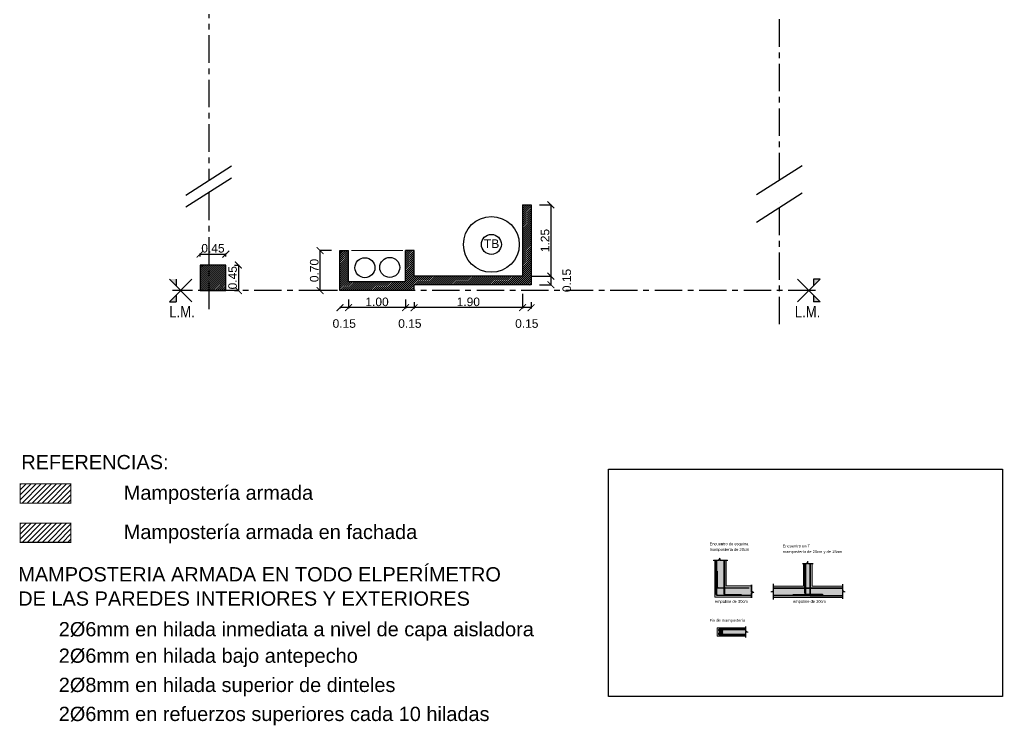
# Model space of a CAD drawing. Header units: millimetres. Extents: x 167 to 343, y -139 to 78.
# Drawn here: x 283.59 to 300.82, y -66.49 to -54.12 of the extents above; entities that cross this region are included whole.
import ezdxf

# ---------------------------------------------------------------- set-up
doc = ezdxf.new("R2010")
doc.units = ezdxf.units.MM
doc.header["$LTSCALE"] = 0.1
doc.header["$MEASUREMENT"] = 0
doc.header["$PDMODE"] = 3
doc.header["$PDSIZE"] = 0.1
doc.linetypes.add('ACAD_ISO04W100', pattern=[30, 24, -3, 0, -3])
doc.layers.get('DEFPOINTS').update_dxf_attribs({"color": 1})
for name, color, linetype in [('11.Ejes', 6, 'ACAD_ISO04W100'), ('armadura', 10, 'Continuous'), ('Cotas', 1, 'Continuous'), ('ELMER', 2, 'Continuous'), ('ESTRUCTURAS', 3, 'Continuous'), ('MURO', 4, 'Continuous'), ('Muros', 7, 'Continuous'), ('muros-pta', 4, 'Continuous'), ('P0-MUROS', 4, 'Continuous'), ('Textos', 2, 'Continuous')]:
    doc.layers.add(name, color=color, linetype=linetype)
for name, color, linetype, lineweight in [('17.Sombras', 8, 'Continuous', 5), ('CONT_MURO', 3, 'Continuous', 0), ('SOMBRA', 1, 'Continuous', 0)]:
    doc.layers.add(name, color=color, linetype=linetype, lineweight=lineweight)
doc.styles.add('Arial20', font='arial.ttf', dxfattribs={"height": 0.2})
doc.styles.add('Arial30', font='arial.ttf', dxfattribs={"width": 0.8, "height": 0.3})
doc.styles.add('Diego', font='arial.ttf')
doc.styles.get("Standard").update_dxf_attribs({"font": 'arial.ttf'})
doc.dimstyles.new('COTA-1-100', dxfattribs={"dimtxt": 0.2, "dimasz": 0.12, "dimexe": 0.012, "dimexo": 0.15, "dimgap": 0.025, "dimtad": 1, "dimzin": 0, "dimdsep": 46, "dimtxsty": 'Arial20', "dimblk1": 'ARCHTICK', "dimblk2": 'ARCHTICK', "dimsah": 1, "dimcen": 0.09, "dimclrd": 256, "dimclre": 256, "dimclrt": 256, "dimazin": 0, "dimtfac": 1, "dimtofl": 0, "dimtmove": 2, "dimatfit": 3, "dimldrblk": 'ARCHTICK', "dimfxl": 1, "dimtolj": 1, "dimtzin": 0, "dimarcsym": 0})

# ---------------------------------------------------------------- blocks, each defined once
blk = doc.blocks.new('_ARCHTICK')
at = {"color": 0, "linetype": 'ByBlock', "const_width": 0.15}
blk.add_lwpolyline([(-0.5, -0.5), (0.5, 0.5)], dxfattribs=at)
blk = doc.blocks.new('*D195')
at = {"layer": 'Cotas', "lineweight": -2, "transparency": 16777216}
for p, q in [((292.705, -57.367), (292.914, -57.367)), ((292.902, -57.367), (292.902, -58.617)), ((292.555, -58.617), (292.914, -58.617))]:
    blk.add_line(p, q, dxfattribs=at)
at = {"layer": 'DEFPOINTS', "color": 0, "transparency": 16777216}
for p in [(292.555, -57.367), (292.405, -58.617), (292.902, -58.617)]:
    blk.add_point(p, dxfattribs=at)
at = {"layer": 'Cotas', "lineweight": -2, "transparency": 16777216, "xscale": 0.12, "yscale": 0.12, "zscale": 0.12}
for p, rotation in [((292.902, -57.367), 90), ((292.902, -58.617), 270)]:
    blk.add_blockref('_ARCHTICK', p, dxfattribs=dict(at, rotation=rotation))
at = {"layer": 'Cotas', "color": 2, "transparency": 16777216, "insert": (292.8, -57.992), "char_height": 0.15, "attachment_point": 5, "rotation": 90}
blk.add_mtext('\\A1;1.25', dxfattribs=at)
blk = doc.blocks.new('*D196')
at = {"layer": 'Cotas', "lineweight": -2, "transparency": 16777216}
for p, q in [((292.705, -58.617), (292.914, -58.617)), ((292.902, -58.617), (292.902, -58.767)), ((292.705, -58.767), (292.914, -58.767))]:
    blk.add_line(p, q, dxfattribs=at)
at = {"layer": 'DEFPOINTS', "color": 0, "transparency": 16777216}
for p in [(292.555, -58.617), (292.555, -58.767), (292.902, -58.767)]:
    blk.add_point(p, dxfattribs=at)
at = {"layer": 'Cotas', "lineweight": -2, "transparency": 16777216, "xscale": 0.12, "yscale": 0.12, "zscale": 0.12}
for p, rotation in [((292.902, -58.617), 90), ((292.902, -58.767), 270)]:
    blk.add_blockref('_ARCHTICK', p, dxfattribs=dict(at, rotation=rotation))
at = {"layer": 'Cotas', "color": 2, "transparency": 16777216, "insert": (293.181, -58.692), "char_height": 0.15, "attachment_point": 5, "rotation": 90}
blk.add_mtext('\\A1;0.15', dxfattribs=at)
blk = doc.blocks.new('*D197')
at = {"layer": 'Cotas', "lineweight": -2, "transparency": 16777216}
for p, q in [((292.405, -58.924), (292.405, -59.18)), ((292.555, -59.074), (292.555, -59.18)), ((292.555, -59.168), (292.405, -59.168))]:
    blk.add_line(p, q, dxfattribs=at)
at = {"layer": 'DEFPOINTS', "color": 0, "transparency": 16777216}
for p in [(292.405, -58.774), (292.555, -58.924), (292.405, -59.168)]:
    blk.add_point(p, dxfattribs=at)
at = {"layer": 'Cotas', "lineweight": -2, "transparency": 16777216, "xscale": 0.12, "yscale": 0.12, "zscale": 0.12, "rotation": 180}
blk.add_blockref('_ARCHTICK', (292.405, -59.168), dxfattribs=at)
at = {"layer": 'Cotas', "lineweight": -2, "transparency": 16777216, "xscale": 0.12, "yscale": 0.12, "zscale": 0.12}
blk.add_blockref('_ARCHTICK', (292.555, -59.168), dxfattribs=at)
at = {"layer": 'Cotas', "color": 2, "transparency": 16777216, "insert": (292.48, -59.447), "char_height": 0.15, "attachment_point": 5}
blk.add_mtext('\\A1;0.15', dxfattribs=at)
blk = doc.blocks.new('*D198')
at = {"layer": 'Cotas', "lineweight": -2, "transparency": 16777216}
for p, q in [((290.505, -59.074), (290.505, -59.18)), ((292.405, -59.074), (292.405, -59.18)), ((292.405, -59.168), (290.505, -59.168))]:
    blk.add_line(p, q, dxfattribs=at)
at = {"layer": 'DEFPOINTS', "color": 0, "transparency": 16777216}
for p in [(290.505, -58.924), (292.405, -58.924), (290.505, -59.168)]:
    blk.add_point(p, dxfattribs=at)
at = {"layer": 'Cotas', "lineweight": -2, "transparency": 16777216, "xscale": 0.12, "yscale": 0.12, "zscale": 0.12, "rotation": 180}
blk.add_blockref('_ARCHTICK', (290.505, -59.168), dxfattribs=at)
at = {"layer": 'Cotas', "lineweight": -2, "transparency": 16777216, "xscale": 0.12, "yscale": 0.12, "zscale": 0.12}
blk.add_blockref('_ARCHTICK', (292.405, -59.168), dxfattribs=at)
at = {"layer": 'Cotas', "color": 2, "transparency": 16777216, "insert": (291.455, -59.067), "char_height": 0.15, "attachment_point": 5}
blk.add_mtext('\\A1;1.90', dxfattribs=at)
blk = doc.blocks.new('*D199')
at = {"layer": 'Cotas', "lineweight": -2, "transparency": 16777216}
for p, q in [((290.355, -59.024), (290.355, -59.18)), ((290.505, -59.168), (290.355, -59.168)), ((290.505, -59.174), (290.505, -59.18))]:
    blk.add_line(p, q, dxfattribs=at)
at = {"layer": 'DEFPOINTS', "color": 0, "transparency": 16777216}
for p in [(290.355, -58.874), (290.505, -59.024), (290.355, -59.168)]:
    blk.add_point(p, dxfattribs=at)
at = {"layer": 'Cotas', "lineweight": -2, "transparency": 16777216, "xscale": 0.12, "yscale": 0.12, "zscale": 0.12, "rotation": 180}
blk.add_blockref('_ARCHTICK', (290.355, -59.168), dxfattribs=at)
at = {"layer": 'Cotas', "lineweight": -2, "transparency": 16777216, "xscale": 0.12, "yscale": 0.12, "zscale": 0.12}
blk.add_blockref('_ARCHTICK', (290.505, -59.168), dxfattribs=at)
at = {"layer": 'Cotas', "color": 2, "transparency": 16777216, "insert": (290.43, -59.447), "char_height": 0.15, "attachment_point": 5}
blk.add_mtext('\\A1;0.15', dxfattribs=at)
blk = doc.blocks.new('*D200')
at = {"layer": 'Cotas', "lineweight": -2, "transparency": 16777216}
for p, q in [((289.355, -59.024), (289.355, -59.18)), ((290.355, -59.168), (289.355, -59.168)), ((290.355, -59.174), (290.355, -59.18))]:
    blk.add_line(p, q, dxfattribs=at)
at = {"layer": 'DEFPOINTS', "color": 0, "transparency": 16777216}
for p in [(289.355, -58.874), (290.355, -59.024), (289.355, -59.168)]:
    blk.add_point(p, dxfattribs=at)
at = {"layer": 'Cotas', "lineweight": -2, "transparency": 16777216, "xscale": 0.12, "yscale": 0.12, "zscale": 0.12, "rotation": 180}
blk.add_blockref('_ARCHTICK', (289.355, -59.168), dxfattribs=at)
at = {"layer": 'Cotas', "lineweight": -2, "transparency": 16777216, "xscale": 0.12, "yscale": 0.12, "zscale": 0.12}
blk.add_blockref('_ARCHTICK', (290.355, -59.168), dxfattribs=at)
at = {"layer": 'Cotas', "color": 2, "transparency": 16777216, "insert": (289.855, -59.067), "char_height": 0.15, "attachment_point": 5}
blk.add_mtext('\\A1;1.00', dxfattribs=at)
blk = doc.blocks.new('*D201')
at = {"layer": 'Cotas', "lineweight": -2, "transparency": 16777216}
for p, q in [((289.355, -59.168), (289.205, -59.168)), ((289.205, -59.174), (289.205, -59.18)), ((289.355, -59.174), (289.355, -59.18))]:
    blk.add_line(p, q, dxfattribs=at)
at = {"layer": 'DEFPOINTS', "color": 0, "transparency": 16777216}
for p in [(289.205, -59.024), (289.355, -59.024), (289.205, -59.168)]:
    blk.add_point(p, dxfattribs=at)
at = {"layer": 'Cotas', "lineweight": -2, "transparency": 16777216, "xscale": 0.12, "yscale": 0.12, "zscale": 0.12, "rotation": 180}
blk.add_blockref('_ARCHTICK', (289.205, -59.168), dxfattribs=at)
at = {"layer": 'Cotas', "lineweight": -2, "transparency": 16777216, "xscale": 0.12, "yscale": 0.12, "zscale": 0.12}
blk.add_blockref('_ARCHTICK', (289.355, -59.168), dxfattribs=at)
at = {"layer": 'Cotas', "color": 2, "transparency": 16777216, "insert": (289.28, -59.447), "char_height": 0.15, "attachment_point": 5}
blk.add_mtext('\\A1;0.15', dxfattribs=at)
blk = doc.blocks.new('*D202')
at = {"layer": 'Cotas', "lineweight": -2, "transparency": 16777216}
for p, q in [((289.055, -58.167), (288.844, -58.167)), ((288.856, -58.867), (288.856, -58.167)), ((289.055, -58.867), (288.844, -58.867))]:
    blk.add_line(p, q, dxfattribs=at)
at = {"layer": 'DEFPOINTS', "color": 0, "transparency": 16777216}
for p in [(288.856, -58.167), (289.205, -58.167), (289.205, -58.867)]:
    blk.add_point(p, dxfattribs=at)
at = {"layer": 'Cotas', "lineweight": -2, "transparency": 16777216, "xscale": 0.12, "yscale": 0.12, "zscale": 0.12}
for p, rotation in [((288.856, -58.167), 90), ((288.856, -58.867), 270)]:
    blk.add_blockref('_ARCHTICK', p, dxfattribs=dict(at, rotation=rotation))
at = {"layer": 'Cotas', "color": 2, "transparency": 16777216, "insert": (288.755, -58.517), "char_height": 0.15, "attachment_point": 5, "rotation": 90}
blk.add_mtext('\\A1;0.70', dxfattribs=at)
blk = doc.blocks.new('*D203')
at = {"layer": 'Cotas', "lineweight": -2, "transparency": 16777216}
for p, q in [((286.754, -58.271), (286.754, -58.218)), ((287.205, -58.271), (287.205, -58.218)), ((286.754, -58.23), (287.205, -58.23))]:
    blk.add_line(p, q, dxfattribs=at)
at = {"layer": 'DEFPOINTS', "color": 0, "transparency": 16777216}
for p in [(287.205, -58.23), (286.754, -58.421), (287.205, -58.421)]:
    blk.add_point(p, dxfattribs=at)
at = {"layer": 'Cotas', "lineweight": -2, "transparency": 16777216, "xscale": 0.12, "yscale": 0.12, "zscale": 0.12, "rotation": 180}
blk.add_blockref('_ARCHTICK', (286.754, -58.23), dxfattribs=at)
at = {"layer": 'Cotas', "lineweight": -2, "transparency": 16777216, "xscale": 0.12, "yscale": 0.12, "zscale": 0.12}
blk.add_blockref('_ARCHTICK', (287.205, -58.23), dxfattribs=at)
at = {"layer": 'Cotas', "color": 2, "transparency": 16777216, "insert": (286.979, -58.128), "char_height": 0.15, "attachment_point": 5}
blk.add_mtext('\\A1;0.45', dxfattribs=at)
blk = doc.blocks.new('*D204')
at = {"layer": 'Cotas', "lineweight": -2, "transparency": 16777216}
for p, q in [((287.355, -58.421), (287.437, -58.421)), ((287.425, -58.421), (287.425, -58.867)), ((287.355, -58.867), (287.437, -58.867))]:
    blk.add_line(p, q, dxfattribs=at)
at = {"layer": 'DEFPOINTS', "color": 0, "transparency": 16777216}
for p in [(287.205, -58.421), (287.205, -58.867), (287.425, -58.867)]:
    blk.add_point(p, dxfattribs=at)
at = {"layer": 'Cotas', "lineweight": -2, "transparency": 16777216, "xscale": 0.12, "yscale": 0.12, "zscale": 0.12}
for p, rotation in [((287.425, -58.421), 90), ((287.425, -58.867), 270)]:
    blk.add_blockref('_ARCHTICK', p, dxfattribs=dict(at, rotation=rotation))
at = {"layer": 'Cotas', "color": 2, "transparency": 16777216, "insert": (287.323, -58.644), "char_height": 0.15, "attachment_point": 5, "rotation": 90}
blk.add_mtext('\\A1;0.45', dxfattribs=at)

msp = doc.modelspace()

# ---------------------------------------------------------------- hatches: boundary and pattern name
at = {"layer": '11.Ejes'}
h = msp.add_hatch(color=256, dxfattribs=at)
h.dxf.hatch_style = 1
h.paths.add_polyline_path([(286.3317, -58.6685), (286.2153, -58.6685), (286.3317, -58.7849)])
h.paths.add_polyline_path([(286.3317, -59.0645), (286.3317, -58.9482), (286.2153, -59.0645)])
h = msp.add_hatch(color=256, dxfattribs=at)
h.dxf.hatch_style = 1
h.paths.add_polyline_path([(297.5061, -58.7849), (297.6224, -58.6685), (297.5061, -58.6685)])
h.paths.add_polyline_path([(297.6224, -59.0645), (297.5061, -58.9482), (297.5061, -59.0645)])
at = {"layer": 'ELMER', "linetype": 'Continuous', "true_color": 0x991b1e}
h = msp.add_hatch(dxfattribs=at)
h.set_pattern_fill('ANSI31', color=244, scale=0.2)
h.paths.add_polyline_path([(289.3546, -58.1665), (289.2046, -58.1665), (289.2046, -58.8665), (290.5046, -58.8665), (290.5046, -58.7665), (292.5546, -58.7665), (292.5546, -57.3665), (292.4046, -57.3665), (292.4046, -58.6165), (290.5046, -58.6165), (290.5046, -58.1665), (290.3546, -58.1665), (290.3546, -58.7165), (289.3546, -58.7165)])
h = msp.add_hatch(dxfattribs=at)
h.set_pattern_fill('ANSI31', color=244, scale=0.2)
h.paths.add_polyline_path([(287.2046, -58.4212), (287.0546, -58.4212), (287.0546, -58.8665), (287.2046, -58.8665)])
h.paths.add_polyline_path([(287.0546, -58.4212), (286.904, -58.4212), (286.904, -58.8665), (287.0546, -58.8665)])
h.paths.add_polyline_path([(286.904, -58.4212), (286.754, -58.4212), (286.754, -58.8665), (286.904, -58.8665)])
at = {"layer": 'SOMBRA', "true_color": 0xf8991e}
h = msp.add_hatch(dxfattribs=at)
h.set_pattern_fill('ANSI31', color=30, scale=0.5)
h.set_pattern_definition([(45, (55.57805, -249.724985), (-0.044194174, 0.044194174), [])])
h.paths.add_polyline_path([(283.6006, -62.2565), (283.6006, -62.5928), (284.4883, -62.5928), (284.4883, -62.2565)])
at = {"layer": 'SOMBRA', "true_color": 0x2776bb}
h = msp.add_hatch(dxfattribs=at)
h.set_pattern_fill('ANSI31', color=152, scale=0.5)
h.set_pattern_definition([(45, (55.57805, -250.4127), (-0.044194174, 0.044194174), [])])
h.paths.add_polyline_path([(283.6006, -62.9442), (283.6006, -63.2806), (284.4883, -63.2806), (284.4883, -62.9442)])
at = {"layer": 'SOMBRA', "true_color": 0xf8991e, "transparency": 33554559}
h = msp.add_hatch(color=30, dxfattribs=at)
h.dxf.hatch_style = 1
h.paths.add_polyline_path([(296.4153, -64.04), (295.9756, -64.04), (295.9756, -63.6003), (295.8706, -63.6003), (295.8633, -63.5711), (295.8466, -63.6003), (295.7757, -63.6003), (295.7757, -64.2399), (296.4153, -64.2399), (296.4153, -64.1636), (296.4434, -64.1572), (296.4153, -64.1399)])
h.paths.add_polyline_path([(298.0149, -64.1397), (298.0359, -64.1397), (298.0149, -64.1278), (298.0149, -64.0452), (297.4799, -64.0452), (297.4799, -63.6555), (297.3977, -63.6555), (297.3977, -63.6345), (297.3858, -63.6555), (297.3299, -63.6555), (297.3299, -64.0452), (296.8049, -64.0452), (296.8049, -64.1302), (296.7839, -64.1421), (296.8049, -64.1421), (296.8049, -64.2452), (298.0149, -64.2452)])
h.paths.add_polyline_path([(296.3137, -64.7755), (295.8137, -64.7755), (295.8137, -64.9255), (296.3137, -64.9255), (296.3137, -64.8455), (296.3347, -64.8455), (296.3137, -64.8336)])

# ---------------------------------------------------------------- linework, layer by layer
msp.add_line((296.904, -57.327), (296.904, -57.327))
msp.add_lwpolyline([(293.913, -61.998), (300.8151, -61.998), (300.8151, -65.9841), (293.913, -65.9841)], close=True)
at = {"lineweight": 0}
for points in [[(295.9987, -63.5937), (295.8747, -63.5937), (295.8655, -63.5555), (295.8427, -63.5937), (295.7495, -63.5937)], [(295.749, -63.6003), (295.8466, -63.6003), (295.8633, -63.5711), (295.8706, -63.6003), (296.0006, -63.6003)], [(297.3097, -63.6489), (297.3831, -63.6489), (297.4047, -63.6107), (297.4047, -63.6489), (297.499, -63.6489)], [(297.3097, -63.6555), (297.3858, -63.6555), (297.3977, -63.6345), (297.3977, -63.6555), (297.499, -63.6555)], [(296.4153, -64.0244), (296.4153, -64.1399), (296.4434, -64.1572), (296.4153, -64.1636), (296.4153, -64.2531)], [(296.4219, -64.0251), (296.4219, -64.1372), (296.4601, -64.1588), (296.4219, -64.1692), (296.4219, -64.2531)], [(296.7983, -64.0073), (296.7983, -64.1274), (296.7601, -64.1491), (296.7983, -64.1491), (296.7983, -64.2841)], [(296.8049, -64.0073), (296.8049, -64.1302), (296.7839, -64.1421), (296.8049, -64.1421), (296.8049, -64.2845)], [(298.0149, -64.0121), (298.0149, -64.1278), (298.0359, -64.1397), (298.0149, -64.1397), (298.0149, -64.2718)], [(298.0215, -64.0127), (298.0215, -64.125), (298.0598, -64.1467), (298.0215, -64.1467), (298.0215, -64.2712)], [(296.3137, -64.7575), (296.3137, -64.8336), (296.3347, -64.8455), (296.3137, -64.8455), (296.3137, -64.9468)], [(296.3203, -64.7575), (296.3203, -64.8309), (296.3585, -64.8525), (296.3203, -64.8525), (296.3203, -64.9468)]]:
    msp.add_lwpolyline(points, dxfattribs=at)
at = {"layer": '11.Ejes', "ltscale": 0.2}
for p, q in [((296.904, -43.1959), (296.904, -56.9367)), ((286.904, -57.1529), (286.904, -59.2078)), ((296.904, -57.4195), (296.904, -59.4915)), ((297.5417, -58.8665), (286.27, -58.8665))]:
    msp.add_line(p, q, dxfattribs=at)
at = {"layer": '11.Ejes'}
for p, q in [((286.2153, -59.0645), (286.6113, -58.6685)), ((286.2153, -59.0645), (286.6113, -58.6685)), ((286.2153, -58.6685), (286.6113, -59.0645)), ((286.3317, -58.6685), (286.3317, -58.7849)), ((297.6224, -59.0645), (297.2264, -58.6685)), ((297.6224, -59.0645), (297.2264, -58.6685)), ((297.6224, -58.6685), (297.2264, -59.0645)), ((297.5061, -58.6685), (297.5061, -58.7849)), ((297.6224, -58.6685), (297.5061, -58.6685)), ((286.2153, -59.0645), (286.3317, -59.0645)), ((286.3317, -58.9482), (286.3317, -59.0645)), ((297.5061, -58.9482), (297.5061, -59.0645)), ((297.6224, -59.0645), (297.5061, -59.0645))]:
    msp.add_line(p, q, dxfattribs=at)
at = {"layer": '11.Ejes', "ltscale": 0.2}
msp.add_lwpolyline([(286.904, -43.4756), (286.904, -56.9443)], dxfattribs=at)
at = {"layer": '11.Ejes'}
for points in [[(287.304, -56.6877), (286.504, -57.2008)], [(287.304, -56.6877), (286.504, -57.2008)], [(297.304, -56.6802), (296.504, -57.1932)], [(287.304, -56.8963), (286.504, -57.4094)], [(297.304, -57.1629), (296.504, -57.676)]]:
    msp.add_lwpolyline(points, dxfattribs=at)
at = {"layer": '17.Sombras', "color": 8, "true_color": 0x7d7d7d}
msp.add_line((289.4046, -58.1665), (290.3046, -58.1665), dxfattribs=at)
at = {"layer": 'armadura'}
for p, q in [((296.8049, -64.0748), (297.3556, -64.0748)), ((297.3636, -64.0748), (297.4433, -64.0748)), ((297.4513, -64.0748), (298.0149, -64.0748)), ((296.8049, -64.0828), (297.3556, -64.0828)), ((297.3499, -64.2122), (296.8049, -64.2122)), ((297.4465, -64.2202), (296.8049, -64.2202)), ((297.3499, -64.2122), (298.0149, -64.2122)), ((297.3636, -64.0828), (297.4433, -64.0828)), ((297.4465, -64.2202), (298.0149, -64.2202)), ((297.4513, -64.0828), (298.0149, -64.0828))]:
    msp.add_line(p, q, dxfattribs=at)
for points in [[(296.4153, -64.2115), (295.8215, -64.2115, -0.4142136), (295.7975, -64.1875), (295.7975, -63.6003)], [(295.8055, -63.6003), (295.8055, -64.1875, 0.4142136), (295.8215, -64.2035), (296.4153, -64.2035)], [(295.9451, -63.6003), (295.9451, -64.1764, 0.4142136), (295.9611, -64.1924), (296.2371, -64.1924), (296.2371, -64.2004), (295.9611, -64.2004, -0.4142136), (295.9371, -64.1764), (295.9371, -63.6003)], [(297.4433, -63.6555), (297.4433, -64.1832, -0.4142136), (297.4273, -64.1992), (297.1433, -64.1992), (297.1433, -64.2072), (297.4273, -64.2072, 0.4142136), (297.4513, -64.1832), (297.4513, -63.6555)], [(297.3636, -63.6555), (297.3636, -64.1731, 0.4142136), (297.3796, -64.1891), (297.6636, -64.1891), (297.6636, -64.1971), (297.3796, -64.1971, -0.4142136), (297.3556, -64.1731), (297.3556, -63.6555)], [(296.3802, -64.083), (295.832, -64.083, -0.4142136), (295.808, -64.059), (295.808, -63.783), (295.816, -63.783), (295.816, -64.059, 0.4142136), (295.832, -64.075), (296.3802, -64.075)], [(296.3137, -64.7975), (295.8579, -64.7975, 0.4142136), (295.8419, -64.8135), (295.8419, -64.8205, 0.4142136), (295.8579, -64.8365), (295.9182, -64.8365), (295.9182, -64.8285), (295.8579, -64.8285, -0.4142136), (295.8499, -64.8205), (295.8499, -64.8135, -0.4142136), (295.8579, -64.8055), (296.3137, -64.8055)], [(296.3137, -64.8946), (295.8579, -64.8946, -0.4142136), (295.8499, -64.8866), (295.8499, -64.8796, -0.4142136), (295.8579, -64.8716), (295.9182, -64.8716), (295.9182, -64.8636), (295.8579, -64.8636, 0.4142136), (295.8419, -64.8796), (295.8419, -64.8866, 0.4142136), (295.8579, -64.9026), (296.3137, -64.9026)]]:
    msp.add_lwpolyline(points, format="xyb", dxfattribs=at)
at = {"layer": 'CONT_MURO'}
for p, q in [((295.7757, -64.2399), (295.7757, -63.6003)), ((295.9756, -64.04), (295.9756, -63.6003)), ((297.3299, -64.0452), (297.3299, -63.6555)), ((297.4799, -64.0452), (297.4799, -63.6555)), ((295.9756, -64.04), (296.4153, -64.04)), ((296.8049, -64.0452), (297.3299, -64.0452)), ((297.4799, -64.0452), (298.0149, -64.0452)), ((295.7757, -64.2399), (296.4129, -64.2399)), ((296.8049, -64.2452), (298.0149, -64.2452)), ((295.8137, -64.9255), (295.8137, -64.7755)), ((295.8137, -64.7755), (296.3137, -64.7755)), ((295.8137, -64.9255), (296.3137, -64.9255))]:
    msp.add_line(p, q, dxfattribs=at)
at = {"layer": 'Cotas', "ltscale": 0.5}
for centre in [(289.6421, -58.4682), (290.0778, -58.4633)]:
    msp.add_circle(centre, 0.175, dxfattribs=at)
at = {"layer": 'MURO'}
for p, q in [((292.4046, -57.3665), (292.4046, -58.6165)), ((292.4046, -57.3665), (292.5546, -57.3665)), ((292.5546, -57.3665), (292.5546, -58.7665)), ((289.2046, -58.8665), (289.2046, -58.1665)), ((289.2046, -58.1665), (289.3546, -58.1665)), ((289.3546, -58.7165), (289.3546, -58.1665)), ((290.3546, -58.7165), (290.3546, -58.1665)), ((290.5046, -58.1665), (290.3546, -58.1665)), ((290.5046, -58.6165), (290.5046, -58.1665)), ((290.3546, -58.7165), (289.3546, -58.7165)), ((292.4046, -58.6165), (290.5046, -58.6165)), ((290.5046, -58.8665), (289.2046, -58.8665)), ((290.5046, -58.8665), (290.5046, -58.7665)), ((292.5546, -58.7665), (290.5046, -58.7665))]:
    msp.add_line(p, q, dxfattribs=at)
msp.add_lwpolyline([(286.754, -58.8665), (287.2046, -58.8665), (287.2046, -58.4212), (286.754, -58.4212)], close=True, dxfattribs=at)
msp.add_lwpolyline([(286.754, -58.8665), (287.2046, -58.8665), (287.2046, -58.4212), (286.754, -58.4212)], close=True, dxfattribs=at)
at = {"layer": 'Muros', "color": 3}
msp.add_circle((291.8585, -58.0596), 0.4892, dxfattribs=at)
at = {"layer": 'Muros', "color": 1}
msp.add_circle((291.8585, -58.0596), 0.1755, dxfattribs=at)
at = {"layer": 'muros-pta', "linetype": 'Continuous'}
msp.add_line((289.2046, -58.8665), (289.2046, -58.5665), dxfattribs=at)
at = {"layer": 'P0-MUROS', "const_width": 0.02}
for points in [[(283.6006, -62.2565), (284.4883, -62.2565), (284.4883, -62.5928), (283.6006, -62.5928)], [(283.6006, -62.9442), (284.4883, -62.9442), (284.4883, -63.2806), (283.6006, -63.2806)]]:
    msp.add_lwpolyline(points, close=True, dxfattribs=at)

# ---------------------------------------------------------------- texts
at = {"layer": '11.Ejes', "lineweight": 40, "char_height": 0.2, "width": 1.294531, "attachment_point": 8}
for insert in [(286.4362, -59.3399), (297.4015, -59.3399)]:
    msp.add_mtext('{\\fArial Narrow|b0|i0|c0|p34;L.M.}', dxfattribs=dict(at, insert=insert))
at = {"layer": 'ESTRUCTURAS', "style": 'Arial30'}
for s, height, p in [('REFERENCIAS:', 0.25, (283.6198, -61.9995)), ('Mampostería armada', 0.25, (285.4155, -62.5348)), ('Mampostería armada en fachada', 0.25, (285.4155, -63.2225)), ('mampostería de 20cm', 0.05, (295.6836, -63.4313)), ('Encuentro de esquina', 0.05, (295.6836, -63.3308)), ('Encuentro en T', 0.05, (296.9659, -63.3686)), ('mampostería de 20cm y de 15cm', 0.05, (296.9659, -63.4691)), ('MAMPOSTERIA ARMADA EN TODO ELPERÍMETRO', 0.25, (283.5656, -63.9649)), ('DE LAS PAREDES INTERIORES Y EXTERIORES', 0.25, (283.5656, -64.3903)), ('empalme de 30cm', 0.05, (295.7771, -64.341)), ('empalme de 30cm', 0.05, (297.1469, -64.341)), ('2%%C6mm en hilada inmediata a nivel de capa aisladora', 0.25, (284.2759, -64.9266)), ('Fin de mampostería', 0.05, (295.6836, -64.6717)), ('2%%C6mm en hilada bajo antepecho', 0.25, (284.2759, -65.3909)), ('2%%C8mm en hilada superior de dinteles', 0.25, (284.2759, -65.9026)), ('2%%C6mm en refuerzos superiores cada 10 hiladas', 0.25, (284.2759, -66.4112))]:
    msp.add_text(s, height=height, dxfattribs=at).set_placement(p)
at = {"layer": 'Textos', "color": 2, "ltscale": 0.01, "insert": (291.7259, -58.124), "char_height": 0.1521, "width": 0.46025, "attachment_point": 7, "style": 'Diego'}
msp.add_mtext('TB', dxfattribs=at)

# ---------------------------------------------------------------- dimensions: what is measured, and where the dimension line sits
at = {"layer": 'Cotas'}
for base, p1, p2, picture, middle in [((292.9015, -58.6165), (292.5546, -57.3665), (292.4046, -58.6165), '*D195', (292.7999, -57.9915)), ((288.8563, -58.1665), (289.2046, -58.8665), (289.2046, -58.1665), '*D202', (288.7547, -58.5165)), ((287.4248, -58.8665), (287.2046, -58.4212), (287.2046, -58.8665), '*D204', (287.3232, -58.6439)), ((292.9015, -58.7665), (292.5546, -58.6165), (292.5546, -58.7665), '*D196', (293.1808, -58.6915))]:
    dim = msp.add_linear_dim(base=base, p1=p1, p2=p2, angle=90, dimstyle='COTA-1-100', override={"dimtxt": 0.15, "dimtxsty": 'Standard', "dimclrt": 2}, dxfattribs=at)
    dim.commit()
    dim.dimension.update_dxf_attribs({"geometry": picture, "text_midpoint": middle})
for base, p1, p2, picture, middle in [((287.2046, -58.2296), (286.754, -58.4212), (287.2046, -58.4212), '*D203', (286.9793, -58.128)), ((289.3546, -59.1682), (290.3546, -59.0241), (289.3546, -58.8741), '*D200', (289.8546, -59.0666)), ((290.3546, -59.1682), (290.5046, -59.0241), (290.3546, -58.8741), '*D199', (290.4296, -59.4475)), ((292.4046, -59.1682), (292.5546, -58.9241), (292.4046, -58.7741), '*D197', (292.4796, -59.4475)), ((289.2046, -59.1682), (289.3546, -59.0241), (289.2046, -59.0241), '*D201', (289.2796, -59.4475)), ((290.5046, -59.1682), (292.4046, -58.9241), (290.5046, -58.9241), '*D198', (291.4546, -59.0666))]:
    dim = msp.add_linear_dim(base=base, p1=p1, p2=p2, dimstyle='COTA-1-100', override={"dimtxt": 0.15, "dimtxsty": 'Standard', "dimclrt": 2}, dxfattribs=at)
    dim.commit()
    dim.dimension.update_dxf_attribs({"geometry": picture, "text_midpoint": middle})

doc.saveas('drawing.dxf')
